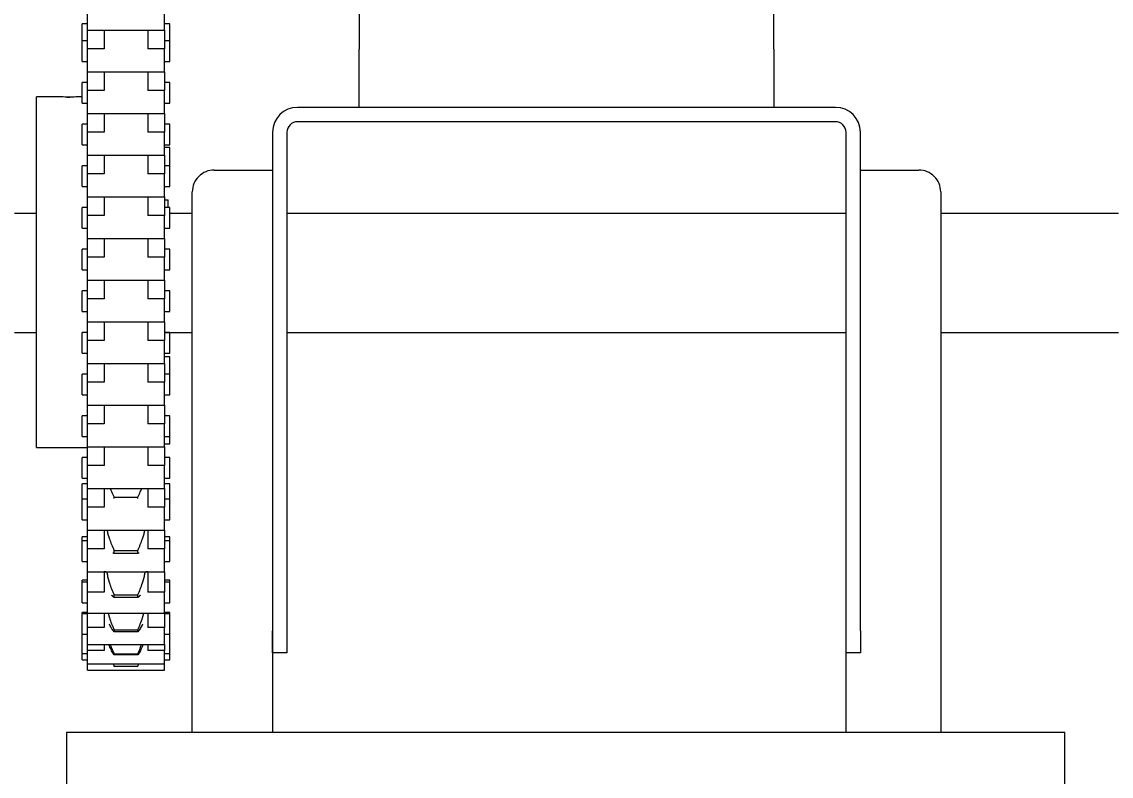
# Model space of a CAD drawing. Header units: inches. Extents: x 1 to 12.5, y 7.3 to 19.7.
# Drawn here: x 5.149 to 8.253, y 12.376 to 14.527 of the extents above; entities that cross this region are included whole.
import ezdxf

# ---------------------------------------------------------------- set-up
doc = ezdxf.new("R2010")
doc.units = ezdxf.units.IN
doc.header["$MEASUREMENT"] = 0
doc.header["$PDSIZE"] = -1
doc.layers.add('DIM', color=1, linetype='Continuous')
doc.styles.add('SLDTEXTSTYLE0', font='ARIAL.TTF', dxfattribs={"width": 0.7})
doc.dimstyles.new('SLDDIMSTYLE0', dxfattribs={"dimtxt": 0.125, "dimasz": 0.15, "dimexe": 0, "dimexo": 0.0625, "dimgap": 0.03125, "dimtad": 0, "dimtih": 1, "dimtoh": 1, "dimdec": 3, "dimlfac": 4, "dimrnd": 1e-09, "dimzin": 12, "dimdsep": 46, "dimtxsty": 'SLDTEXTSTYLE0', "dimsah": 1, "dimcen": 0.09, "dimadec": 0, "dimazin": 0, "dimtfac": 1, "dimtdec": 3, "dimtofl": 0, "dimtmove": 0, "dimatfit": 3, "dimfxl": 0, "dimtolj": 1, "dimtzin": 12, "dimarcsym": 0})

# ---------------------------------------------------------------- blocks, each defined once
blk = doc.blocks.new('*D8')
at = {"color": 0, "linetype": 'ByBlock', "lineweight": -2}
for p, q in [((4.7014, 13.9999), (4.7014, 19.4123)), ((4.8514, 19.4123), (6.2126, 19.4123)), ((8.5514, 19.4123), (7.1902, 19.4123)), ((8.7014, 14.0274), (8.7014, 19.4123))]:
    blk.add_line(p, q, dxfattribs=at)
at = {"color": 0, "linetype": 'ByBlock'}
for points in [[(4.7014, 19.4123), (4.8514, 19.3873), (4.8514, 19.4373)], [(8.7014, 19.4123), (8.5514, 19.3873), (8.5514, 19.4373)]]:
    blk.add_solid(points, dxfattribs=at)
at = {"layer": 'DEFPOINTS', "color": 0, "linetype": 'ByBlock'}
for p in [(4.7014, 13.9374), (8.7014, 13.9649)]:
    blk.add_point(p, dxfattribs=at)
at = {"color": 0, "linetype": 'ByBlock', "insert": (6.7014, 19.4123), "char_height": 0.125, "attachment_point": 5, "style": 'SLDTEXTSTYLE0'}
blk.add_mtext('16\\PSHAFT LENGTH', dxfattribs=at)

msp = doc.modelspace()

# ---------------------------------------------------------------- linework, layer by layer
at = {"color": 7, "linetype": 'Continuous', "lineweight": 15}
for p, q in [((6.110869, 15.436756), (6.110869, 14.448232)), ((7.29187, 14.448232), (7.29187, 15.436756)), ((5.33687, 14.503075), (5.33687, 14.568312)), ((5.55587, 14.503075), (5.55587, 14.568312)), ((5.321371, 14.472186), (5.321371, 14.520731)), ((5.33687, 14.449548), (5.33687, 14.503075)), ((5.383869, 14.503075), (5.383869, 14.449548)), ((5.388869, 14.503075), (5.388869, 14.501561)), ((5.50362, 14.501561), (5.50362, 14.503075)), ((5.50887, 14.503075), (5.50887, 14.449548)), ((5.55587, 14.503075), (5.55587, 14.449548)), ((5.57137, 14.472186), (5.57137, 14.520731)), ((5.321371, 14.413684), (5.321371, 14.472186)), ((5.57137, 14.413684), (5.57137, 14.472186)), ((5.383869, 14.449548), (5.33687, 14.449548)), ((5.33687, 14.384312), (5.33687, 14.449548)), ((5.55587, 14.449548), (5.50887, 14.449548)), ((5.55587, 14.384312), (5.55587, 14.449548)), ((6.110869, 14.282733), (6.110869, 14.448232)), ((6.110869, 14.282733), (6.110869, 14.448232)), ((7.29187, 14.448232), (7.29187, 14.282733)), ((7.29187, 14.448232), (7.29187, 14.282733)), ((5.33687, 14.330782), (5.33687, 14.384312)), ((5.383869, 14.384312), (5.383869, 14.330782)), ((5.388869, 14.382756), (5.388869, 14.384312)), ((5.50362, 14.382756), (5.50362, 14.384312)), ((5.50887, 14.384312), (5.50887, 14.330782)), ((5.55587, 14.384312), (5.55587, 14.330782)), ((5.321371, 14.294921), (5.321371, 14.35342)), ((5.57137, 14.294921), (5.57137, 14.35342)), ((5.191121, 13.812982), (5.191121, 14.312981)), ((5.383869, 14.330782), (5.33687, 14.330782)), ((5.33687, 14.265546), (5.33687, 14.330782)), ((5.55587, 14.330782), (5.50887, 14.330782)), ((5.55587, 14.265546), (5.55587, 14.330782)), ((5.57137, 14.294879), (5.57137, 14.294921)), ((7.467769, 14.282733), (5.93497, 14.282733)), ((5.33687, 14.212019), (5.33687, 14.265546)), ((5.383869, 14.265546), (5.383869, 14.212019)), ((5.50887, 14.265546), (5.50887, 14.212019)), ((5.55587, 14.265546), (5.55587, 14.212019)), ((5.321371, 14.176158), (5.321371, 14.234657)), ((5.57137, 14.176158), (5.57137, 14.234657)), ((7.467769, 14.241631), (5.93497, 14.241631)), ((5.383869, 14.212019), (5.33687, 14.212019)), ((5.33687, 14.146782), (5.33687, 14.212019)), ((5.55587, 14.212019), (5.50887, 14.212019)), ((5.55587, 14.146782), (5.55587, 14.212019)), ((5.863869, 14.211632), (5.863869, 12.500481)), ((5.904971, 14.211632), (5.904971, 12.790232)), ((7.497771, 12.500481), (7.497771, 14.211632)), ((7.53887, 12.790232), (7.53887, 14.211632)), ((5.57137, 14.115894), (5.57137, 14.168139)), ((5.33687, 14.093256), (5.33687, 14.146782)), ((5.383869, 14.146782), (5.383869, 14.093256)), ((5.388869, 14.146782), (5.388869, 14.145269)), ((5.50362, 14.145269), (5.50362, 14.146782)), ((5.50887, 14.146782), (5.50887, 14.093256)), ((5.55587, 14.146782), (5.55587, 14.093256)), ((5.321371, 14.057394), (5.321371, 14.115894)), ((5.383869, 14.093256), (5.33687, 14.093256)), ((5.33687, 14.028019), (5.33687, 14.093256)), ((5.55587, 14.093256), (5.50887, 14.093256)), ((5.55587, 14.028019), (5.55587, 14.093256)), ((5.57137, 14.057394), (5.57137, 14.115894)), ((5.697769, 14.104081), (5.792771, 14.104081)), ((5.792771, 14.104081), (5.863869, 14.104081)), ((7.53887, 14.104081), (7.609971, 14.104081)), ((7.609971, 14.104081), (7.70497, 14.104081)), ((5.635269, 12.500481), (5.635269, 14.041583)), ((7.76747, 14.041583), (7.76747, 12.500481)), ((5.33687, 13.974492), (5.33687, 14.028019)), ((5.383869, 14.028019), (5.383869, 13.974492)), ((5.388869, 14.028019), (5.388869, 14.026505)), ((5.50362, 14.026505), (5.50362, 14.028019)), ((5.50887, 14.028019), (5.50887, 13.974492)), ((5.55587, 14.028019), (5.55587, 13.974492)), ((5.55587, 14.019482), (5.566121, 14.019482)), ((5.566121, 13.99713), (5.566121, 14.019482)), ((5.191121, 13.980359), (5.128744, 13.980359)), ((5.321371, 13.938631), (5.321371, 13.99713)), ((5.383869, 13.974492), (5.33687, 13.974492)), ((5.33687, 13.909256), (5.33687, 13.974492)), ((5.55587, 13.974492), (5.50887, 13.974492)), ((5.55587, 13.909256), (5.55587, 13.974492)), ((5.57137, 13.938631), (5.57137, 13.99713)), ((5.635269, 13.980359), (5.57137, 13.980359)), ((7.497771, 13.980359), (5.904971, 13.980359)), ((8.273995, 13.980359), (7.76747, 13.980359)), ((5.33687, 13.855729), (5.33687, 13.909256)), ((5.383869, 13.909256), (5.383869, 13.855729)), ((5.50887, 13.909256), (5.50887, 13.855729)), ((5.55587, 13.909256), (5.55587, 13.855729)), ((5.321371, 13.819865), (5.321371, 13.878367)), ((5.57137, 13.819865), (5.57137, 13.878367)), ((5.383869, 13.855729), (5.33687, 13.855729)), ((5.33687, 13.79049), (5.33687, 13.855729)), ((5.55587, 13.855729), (5.50887, 13.855729)), ((5.55587, 13.79049), (5.55587, 13.855729)), ((5.191121, 13.312981), (5.191121, 13.812982)), ((5.33687, 13.736963), (5.33687, 13.79049)), ((5.383869, 13.79049), (5.383869, 13.736963)), ((5.388869, 13.79049), (5.388869, 13.788976)), ((5.50362, 13.788976), (5.50362, 13.79049)), ((5.50887, 13.79049), (5.50887, 13.736963)), ((5.55587, 13.79049), (5.55587, 13.736963)), ((5.321371, 13.701102), (5.321371, 13.759601)), ((5.57137, 13.701102), (5.57137, 13.759601)), ((5.383869, 13.736963), (5.33687, 13.736963)), ((5.33687, 13.671726), (5.33687, 13.736963)), ((5.55587, 13.736963), (5.50887, 13.736963)), ((5.55587, 13.671726), (5.55587, 13.736963)), ((5.33687, 13.618199), (5.33687, 13.671726)), ((5.383869, 13.671726), (5.383869, 13.618199)), ((5.388869, 13.671726), (5.388869, 13.670213)), ((5.50362, 13.670213), (5.50362, 13.671726)), ((5.50887, 13.671726), (5.50887, 13.618199)), ((5.55587, 13.671726), (5.55587, 13.618199)), ((5.321371, 13.582338), (5.321371, 13.640838)), ((5.57137, 13.582338), (5.57137, 13.640838)), ((5.383869, 13.618199), (5.33687, 13.618199)), ((5.33687, 13.552963), (5.33687, 13.618199)), ((5.55587, 13.618199), (5.50887, 13.618199)), ((5.55587, 13.552963), (5.55587, 13.618199)), ((5.57137, 13.522074), (5.57137, 13.571673)), ((5.33687, 13.499436), (5.33687, 13.552963)), ((5.383869, 13.552963), (5.383869, 13.499436)), ((5.50887, 13.552963), (5.50887, 13.499436)), ((5.55587, 13.552963), (5.55587, 13.499436)), ((5.321371, 13.463575), (5.321371, 13.522074)), ((5.57137, 13.463575), (5.57137, 13.522074)), ((5.383869, 13.499436), (5.33687, 13.499436)), ((5.33687, 13.434199), (5.33687, 13.499436)), ((5.55587, 13.499436), (5.50887, 13.499436)), ((5.55587, 13.434199), (5.55587, 13.499436)), ((5.33687, 13.380673), (5.33687, 13.434199)), ((5.383869, 13.434199), (5.383869, 13.380673)), ((5.388869, 13.434199), (5.388869, 13.432686)), ((5.50362, 13.432686), (5.50362, 13.434199)), ((5.50887, 13.434199), (5.50887, 13.380673)), ((5.55587, 13.434199), (5.55587, 13.380673)), ((5.321371, 13.344809), (5.321371, 13.403311)), ((5.383869, 13.380673), (5.33687, 13.380673)), ((5.33687, 13.315436), (5.33687, 13.380673)), ((5.55587, 13.380673), (5.50887, 13.380673)), ((5.55587, 13.315436), (5.55587, 13.380673)), ((5.57137, 13.344809), (5.57137, 13.403311)), ((5.57137, 13.323994), (5.57137, 13.344809)), ((5.33687, 13.261909), (5.33687, 13.315436)), ((5.383869, 13.315436), (5.383869, 13.261909)), ((5.388869, 13.315436), (5.388869, 13.31392)), ((5.50362, 13.31392), (5.50362, 13.315436)), ((5.50887, 13.315436), (5.50887, 13.261909)), ((5.55587, 13.315436), (5.55587, 13.261909)), ((5.321371, 13.226045), (5.321371, 13.284547)), ((5.383869, 13.261909), (5.33687, 13.261909)), ((5.33687, 13.19667), (5.33687, 13.261909)), ((5.55587, 13.261909), (5.50887, 13.261909)), ((5.55587, 13.19667), (5.55587, 13.261909)), ((5.57137, 13.226045), (5.57137, 13.284547)), ((5.321371, 13.165781), (5.321371, 13.209413)), ((5.33687, 13.143143), (5.33687, 13.19667)), ((5.383869, 13.19667), (5.383869, 13.143143)), ((5.388869, 13.195157), (5.388869, 13.19667)), ((5.50362, 13.195157), (5.50362, 13.19667)), ((5.50887, 13.19667), (5.50887, 13.143143)), ((5.55587, 13.19667), (5.55587, 13.143143)), ((5.57137, 13.165781), (5.57137, 13.209413)), ((5.321371, 13.107282), (5.321371, 13.165781)), ((5.412371, 13.168288), (5.412371, 13.171423)), ((5.412371, 13.171423), (5.480121, 13.171423)), ((5.480121, 13.168288), (5.480121, 13.171423)), ((5.57137, 13.107282), (5.57137, 13.165781)), ((5.383869, 13.143143), (5.33687, 13.143143)), ((5.33687, 13.077907), (5.33687, 13.143143)), ((5.55587, 13.143143), (5.50887, 13.143143)), ((5.55587, 13.077907), (5.55587, 13.143143)), ((5.33687, 13.02438), (5.33687, 13.077907)), ((5.383869, 13.077907), (5.383869, 13.02438)), ((5.388869, 13.076393), (5.388869, 13.077907)), ((5.50362, 13.076393), (5.50362, 13.077907)), ((5.50887, 13.077907), (5.50887, 13.02438)), ((5.55587, 13.077907), (5.55587, 13.02438)), ((5.321371, 13.047018), (5.321371, 13.058481)), ((5.321371, 12.988519), (5.321371, 13.047018)), ((5.57137, 13.047018), (5.57137, 13.058481)), ((5.57137, 12.988519), (5.57137, 13.047018)), ((5.383869, 13.02438), (5.33687, 13.02438)), ((5.33687, 12.959143), (5.33687, 13.02438)), ((5.412371, 13.010915), (5.412371, 13.0201)), ((5.412371, 13.0201), (5.480121, 13.0201)), ((5.480121, 13.010915), (5.412371, 13.010915)), ((5.480121, 13.010915), (5.480121, 13.0201)), ((5.55587, 13.02438), (5.50887, 13.02438)), ((5.55587, 12.959143), (5.55587, 13.02438)), ((5.33687, 12.949053), (5.33687, 12.959143)), ((5.33687, 12.90116), (5.33687, 12.949053)), ((5.383869, 12.959143), (5.383869, 12.949053)), ((5.383869, 12.949053), (5.383869, 12.90116)), ((5.388869, 12.957496), (5.388869, 12.958735)), ((5.50362, 12.957496), (5.50362, 12.958735)), ((5.50887, 12.959143), (5.50887, 12.949053)), ((5.50887, 12.949053), (5.50887, 12.90116)), ((5.55587, 12.959143), (5.55587, 12.949053)), ((5.55587, 12.949053), (5.55587, 12.90116)), ((5.321371, 12.929362), (5.321371, 12.934987)), ((5.321371, 12.875286), (5.321371, 12.929362)), ((5.57137, 12.929362), (5.57137, 12.934987)), ((5.57137, 12.875286), (5.57137, 12.929362)), ((5.383869, 12.90116), (5.33687, 12.90116)), ((5.33687, 12.841485), (5.33687, 12.90116)), ((5.412371, 12.892867), (5.480121, 12.892867)), ((5.412371, 12.885419), (5.412371, 12.892867)), ((5.480121, 12.885419), (5.412371, 12.885419)), ((5.480121, 12.885419), (5.480121, 12.892867)), ((5.55587, 12.90116), (5.50887, 12.90116)), ((5.55587, 12.841485), (5.55587, 12.90116)), ((5.321371, 12.87086), (5.321371, 12.875286)), ((5.57137, 12.87086), (5.57137, 12.875286)), ((5.321371, 12.83939), (5.321371, 12.843252)), ((5.321371, 12.782866), (5.321371, 12.83939)), ((5.33687, 12.80025), (5.33687, 12.841485)), ((5.383869, 12.841485), (5.383869, 12.80025)), ((5.50887, 12.841485), (5.50887, 12.80025)), ((5.55587, 12.841485), (5.55587, 12.80025)), ((5.57137, 12.83939), (5.57137, 12.843252)), ((5.57137, 12.782866), (5.57137, 12.83939)), ((5.383869, 12.80025), (5.33687, 12.80025)), ((5.33687, 12.751513), (5.33687, 12.80025)), ((5.412371, 12.788104), (5.412371, 12.793593)), ((5.412371, 12.793593), (5.480121, 12.793593)), ((5.480121, 12.788104), (5.412371, 12.788104)), ((5.480121, 12.788104), (5.480121, 12.793593)), ((5.55587, 12.80025), (5.50887, 12.80025)), ((5.55587, 12.751513), (5.55587, 12.80025)), ((5.863869, 12.727732), (5.863869, 12.790232)), ((5.904971, 12.790232), (5.904971, 12.727732)), ((7.53887, 12.790232), (7.53887, 12.727732)), ((5.321371, 12.780888), (5.321371, 12.782866)), ((5.321371, 12.726021), (5.321371, 12.780888)), ((5.57137, 12.780888), (5.57137, 12.782866)), ((5.57137, 12.726021), (5.57137, 12.780888)), ((5.321371, 12.70818), (5.321371, 12.726021)), ((5.33687, 12.734793), (5.33687, 12.751513)), ((5.383869, 12.734793), (5.33687, 12.734793)), ((5.33687, 12.696646), (5.33687, 12.734793)), ((5.383869, 12.751513), (5.383869, 12.734793)), ((5.50887, 12.751513), (5.50887, 12.734793)), ((5.55587, 12.734793), (5.50887, 12.734793)), ((5.55587, 12.751513), (5.55587, 12.734793)), ((5.55587, 12.696646), (5.55587, 12.734793)), ((5.57137, 12.70818), (5.57137, 12.726021)), ((5.904971, 12.727732), (5.863869, 12.727732)), ((7.53887, 12.727732), (7.497771, 12.727732)), ((5.33687, 12.678804), (5.33687, 12.696646)), ((5.412371, 12.721931), (5.412371, 12.725291)), ((5.412371, 12.725291), (5.480121, 12.725291)), ((5.480121, 12.721931), (5.412371, 12.721931)), ((5.480121, 12.721931), (5.480121, 12.725291)), ((5.55587, 12.678804), (5.55587, 12.696646)), ((5.412371, 12.688909), (5.412371, 12.69004)), ((5.412371, 12.69004), (5.480121, 12.69004)), ((5.480121, 12.688909), (5.412371, 12.688909)), ((5.480121, 12.688909), (5.480121, 12.69004)), ((5.277146, 12.500481), (5.277146, 10.632396)), ((5.339644, 12.500481), (5.277146, 12.500481)), ((8.120895, 12.500481), (5.339644, 12.500481)), ((8.120895, 10.619189), (8.120895, 12.500481))]:
    msp.add_line(p, q, dxfattribs=at)
for centre, radius, start, end in [((5.934975, 14.211627), 0.071106, 90.004057, 179.995943), ((7.467768, 14.211631), 0.071102, 0.000829, 89.999171), ((5.934967, 14.211635), 0.029997, 89.994692, 180.005308), ((7.46777, 14.211631), 0.030001, 0.002342, 90.002139), ((5.697766, 14.041584), 0.062497, 89.99693, 180.000919), ((7.704973, 14.041584), 0.062497, 359.999081, 90.00307)]:
    msp.add_arc(centre, radius, start, end, dxfattribs=at)
for points in [[(5.33687, 14.520731), (5.321371, 14.520731)], [(5.33687, 14.503075), (5.55587, 14.503075)], [(5.50887, 14.501561), (5.383869, 14.501561)], [(5.57137, 14.520731), (5.55587, 14.520731)], [(5.33687, 14.472186), (5.321371, 14.472186)], [(5.57137, 14.472186), (5.55587, 14.472186)], [(5.321371, 14.413684), (5.33687, 14.413684)], [(5.55587, 14.413684), (5.57137, 14.413684)], [(5.33687, 14.384312), (5.55587, 14.384312)], [(5.50887, 14.382796), (5.383869, 14.382796)], [(5.33687, 14.35342), (5.321371, 14.35342)], [(5.57137, 14.35342), (5.55587, 14.35342)], [(5.252785, 14.312981), (5.191121, 14.312981)], [(5.284869, 14.311948), (5.286605, 14.311967)], [(5.321371, 14.312981), (5.316584, 14.312981)], [(5.321371, 14.294921), (5.33687, 14.294921)], [(5.55587, 14.294921), (5.57137, 14.294921)], [(5.55587, 14.294879), (5.57137, 14.294879)], [(5.33687, 14.265546), (5.55587, 14.265546)], [(5.50887, 14.264032), (5.383869, 14.264032)], [(5.403332, 14.265546), (5.402576, 14.264032)], [(5.489913, 14.264032), (5.489158, 14.265546)], [(5.50362, 14.265506), (5.50887, 14.265506)], [(5.33687, 14.234657), (5.321371, 14.234657)], [(5.57137, 14.234657), (5.55587, 14.234657)], [(5.321371, 14.176158), (5.33687, 14.176158)], [(5.55587, 14.176158), (5.57137, 14.176158)], [(5.57137, 14.168139), (5.55587, 14.168139)], [(5.33687, 14.146782), (5.55587, 14.146782)], [(5.50887, 14.145269), (5.383869, 14.145269)], [(5.33687, 14.115894), (5.321371, 14.115894)], [(5.57137, 14.115894), (5.55587, 14.115894)], [(5.321371, 14.057394), (5.33687, 14.057394)], [(5.55587, 14.057394), (5.57137, 14.057394)], [(5.33687, 14.028019), (5.55587, 14.028019)], [(5.50887, 14.026505), (5.383869, 14.026505)], [(5.33687, 13.99713), (5.321371, 13.99713)], [(5.57137, 13.99713), (5.55587, 13.99713)], [(5.321371, 13.938631), (5.33687, 13.938631)], [(5.55587, 13.938631), (5.57137, 13.938631)], [(5.33687, 13.909256), (5.55587, 13.909256)], [(5.50887, 13.907742), (5.383869, 13.907742)], [(5.33687, 13.878367), (5.321371, 13.878367)], [(5.57137, 13.878367), (5.55587, 13.878367)], [(5.321371, 13.819865), (5.33687, 13.819865)], [(5.55587, 13.819865), (5.57137, 13.819865)], [(5.33687, 13.79049), (5.55587, 13.79049)], [(5.50887, 13.788976), (5.383869, 13.788976)], [(5.33687, 13.759601), (5.321371, 13.759601)], [(5.57137, 13.759601), (5.55587, 13.759601)], [(5.321371, 13.701102), (5.33687, 13.701102)], [(5.55587, 13.701102), (5.57137, 13.701102)], [(5.33687, 13.671726), (5.55587, 13.671726)], [(5.50887, 13.670213), (5.383869, 13.670213)], [(5.128744, 13.641107), (5.191121, 13.641107)], [(5.33687, 13.640838), (5.321371, 13.640838)], [(5.55587, 13.641107), (5.635269, 13.641107)], [(5.57137, 13.640838), (5.55587, 13.640838)], [(5.904971, 13.641107), (7.497771, 13.641107)], [(7.76747, 13.641107), (8.273995, 13.641107)], [(5.321371, 13.582338), (5.33687, 13.582338)], [(5.55587, 13.582338), (5.57137, 13.582338)], [(5.57137, 13.571673), (5.55587, 13.571673)], [(5.33687, 13.552963), (5.55587, 13.552963)], [(5.50887, 13.551449), (5.383869, 13.551449)], [(5.397381, 13.552963), (5.398207, 13.551449)], [(5.494283, 13.551449), (5.495111, 13.552963)], [(5.33687, 13.522074), (5.321371, 13.522074)], [(5.57137, 13.522074), (5.55587, 13.522074)], [(5.321371, 13.463575), (5.33687, 13.463575)], [(5.55587, 13.463575), (5.57137, 13.463575)], [(5.33687, 13.434199), (5.55587, 13.434199)], [(5.50887, 13.432686), (5.383869, 13.432686)], [(5.33687, 13.403311), (5.321371, 13.403311)], [(5.57137, 13.403311), (5.55587, 13.403311)], [(5.321371, 13.344809), (5.33687, 13.344809)], [(5.55587, 13.344809), (5.57137, 13.344809)], [(5.55587, 13.323994), (5.57137, 13.323994)], [(5.191121, 13.312981), (5.33687, 13.312981)], [(5.33687, 13.315436), (5.55587, 13.315436)], [(5.50887, 13.31392), (5.383869, 13.31392)], [(5.33687, 13.284547), (5.321371, 13.284547)], [(5.57137, 13.284547), (5.55587, 13.284547)], [(5.321371, 13.226045), (5.33687, 13.226045)], [(5.55587, 13.226045), (5.57137, 13.226045)], [(5.33687, 13.209413), (5.321371, 13.209413)], [(5.33687, 13.19667), (5.55587, 13.19667)], [(5.39253, 13.195157), (5.383869, 13.195157)], [(5.50887, 13.195157), (5.499959, 13.195157)], [(5.57137, 13.209413), (5.55587, 13.209413)], [(5.33687, 13.165781), (5.321371, 13.165781)], [(5.57137, 13.165781), (5.55587, 13.165781)], [(5.321371, 13.107282), (5.33687, 13.107282)], [(5.55587, 13.107282), (5.57137, 13.107282)], [(5.33687, 13.077907), (5.55587, 13.077907)], [(5.388874, 13.076393), (5.383869, 13.076393)], [(5.392389, 13.077907), (5.394471, 13.067159)], [(5.498019, 13.067159), (5.500124, 13.077907)], [(5.50887, 13.076393), (5.503615, 13.076393)], [(5.33687, 13.058481), (5.321371, 13.058481)], [(5.33687, 13.047018), (5.321371, 13.047018)], [(5.394471, 13.067159), (5.399026, 13.052798)], [(5.493464, 13.052798), (5.498019, 13.067159)], [(5.57137, 13.058481), (5.55587, 13.058481)], [(5.57137, 13.047018), (5.55587, 13.047018)], [(5.412371, 13.010915), (5.409541, 13.012569)], [(5.482944, 13.012588), (5.480121, 13.010915)], [(5.321371, 12.988519), (5.33687, 12.988519)], [(5.55587, 12.988519), (5.57137, 12.988519)], [(5.33687, 12.959143), (5.55587, 12.959143)], [(5.388869, 12.958735), (5.383869, 12.958735)], [(5.391474, 12.959143), (5.394471, 12.94263)], [(5.498019, 12.94263), (5.501046, 12.959143)], [(5.50887, 12.958735), (5.50362, 12.958735)], [(5.33687, 12.934987), (5.321371, 12.934987)], [(5.33687, 12.929362), (5.321371, 12.929362)], [(5.394471, 12.94263), (5.399026, 12.927058)], [(5.493464, 12.927058), (5.498019, 12.94263)], [(5.57137, 12.934987), (5.55587, 12.934987)], [(5.57137, 12.929362), (5.55587, 12.929362)], [(5.412371, 12.885419), (5.405789, 12.891896)], [(5.486691, 12.89194), (5.480121, 12.885419)], [(5.321371, 12.87086), (5.33687, 12.87086)], [(5.55587, 12.87086), (5.57137, 12.87086)], [(5.33687, 12.843252), (5.321371, 12.843252)], [(5.33687, 12.83939), (5.321371, 12.83939)], [(5.33687, 12.841485), (5.55587, 12.841485)], [(5.395325, 12.841485), (5.399026, 12.828236)], [(5.493464, 12.828236), (5.497165, 12.841485)], [(5.57137, 12.843252), (5.55587, 12.843252)], [(5.57137, 12.83939), (5.55587, 12.83939)], [(5.321371, 12.780888), (5.33687, 12.780888)], [(5.55587, 12.780888), (5.57137, 12.780888)], [(5.321371, 12.726021), (5.33687, 12.726021)], [(5.33687, 12.751513), (5.55587, 12.751513)], [(5.399026, 12.748197), (5.39797, 12.751513)], [(5.49452, 12.751513), (5.493464, 12.748197)], [(5.55587, 12.726021), (5.57137, 12.726021)], [(5.321371, 12.70818), (5.33687, 12.70818)], [(5.33687, 12.696646), (5.55587, 12.696646)], [(5.409349, 12.696646), (5.412371, 12.69004)], [(5.480121, 12.69004), (5.48315, 12.696646)], [(5.55587, 12.70818), (5.57137, 12.70818)], [(5.33687, 12.678804), (5.55587, 12.678804)]]:
    msp.add_open_spline(points, degree=1, dxfattribs=at)
for points, knots in [([(5.316584, 14.312955), (5.316655, 14.31296), (5.317797, 14.31304), (5.310852, 14.312589), (5.307573, 14.312468), (5.297842, 14.312073), (5.288285, 14.311928), (5.277806, 14.311961), (5.268277, 14.312197), (5.26058, 14.312526), (5.255633, 14.312799), (5.253349, 14.312943), (5.252785, 14.312978)], [0, 0, 0, 0, 0.00311269, 0.05006817, 0.14761947, 0.28502317, 0.44668848, 0.6141022, 0.76859355, 0.89316053, 0.97361134, 1, 1, 1, 1]), ([(5.277777, 14.312002), (5.277857, 14.312), (5.28022, 14.311929), (5.282584, 14.311939), (5.284869, 14.311948)], [0, 0, 0, 0, 0.033765819, 1, 1, 1, 1]), ([(5.401168, 13.19667), (5.40249, 13.19358), (5.406112, 13.185114), (5.40994, 13.17674), (5.412371, 13.171423)], [0, 0, 0, 0, 0.365085269, 1, 1, 1, 1]), ([(5.480121, 13.171423), (5.482477, 13.17658), (5.486302, 13.184954), (5.489926, 13.193418), (5.491319, 13.19667)], [0, 0, 0, 0, 0.615756359, 1, 1, 1, 1]), ([(5.399026, 13.052798), (5.401035, 13.047546), (5.405243, 13.036549), (5.409925, 13.025745), (5.412371, 13.0201)], [0, 0, 0, 0, 0.477534218, 1, 1, 1, 1]), ([(5.480121, 13.0201), (5.482491, 13.025571), (5.487171, 13.036376), (5.491384, 13.047371), (5.493464, 13.052798)], [0, 0, 0, 0, 0.50642759, 1, 1, 1, 1]), ([(5.399026, 12.927058), (5.401018, 12.921464), (5.405125, 12.909934), (5.409908, 12.898668), (5.412371, 12.892867)], [0, 0, 0, 0, 0.48516411, 1, 1, 1, 1]), ([(5.480121, 12.892867), (5.482507, 12.898487), (5.48729, 12.909753), (5.491403, 12.92128), (5.493464, 12.927058)], [0, 0, 0, 0, 0.498813638, 1, 1, 1, 1]), ([(5.399026, 12.828236), (5.401001, 12.822469), (5.405015, 12.810754), (5.409894, 12.799372), (5.412371, 12.793593)], [0, 0, 0, 0, 0.4922471, 1, 1, 1, 1]), ([(5.480121, 12.793593), (5.48252, 12.799189), (5.4874, 12.810571), (5.49142, 12.822283), (5.493464, 12.828236)], [0, 0, 0, 0, 0.4917399, 1, 1, 1, 1]), ([(5.412371, 12.788104), (5.409914, 12.791182), (5.404535, 12.797923), (5.400965, 12.805781), (5.399026, 12.81005)], [0, 0, 0, 0, 0.45673609, 1, 1, 1, 1]), ([(5.493464, 12.81005), (5.491586, 12.805905), (5.488024, 12.798046), (5.482657, 12.791295), (5.480121, 12.788104)], [0, 0, 0, 0, 0.52732466, 1, 1, 1, 1]), ([(5.412371, 12.721931), (5.409924, 12.725794), (5.404648, 12.734124), (5.400988, 12.743285), (5.399026, 12.748197)], [0, 0, 0, 0, 0.46376945, 1, 1, 1, 1]), ([(5.401818, 12.751513), (5.402899, 12.748375), (5.405971, 12.739459), (5.409854, 12.730862), (5.412371, 12.725291)], [0, 0, 0, 0, 0.351989, 1, 1, 1, 1]), ([(5.480121, 12.725291), (5.482557, 12.730684), (5.48644, 12.739279), (5.489516, 12.748192), (5.490662, 12.751513)], [0, 0, 0, 0, 0.62736808, 1, 1, 1, 1]), ([(5.493464, 12.748197), (5.491564, 12.74343), (5.487912, 12.734268), (5.482647, 12.725931), (5.480121, 12.721931)], [0, 0, 0, 0, 0.52028181, 1, 1, 1, 1])]:
    msp.add_open_spline(points, degree=3, knots=knots, dxfattribs=at)

# ---------------------------------------------------------------- dimensions: what is measured, and where the dimension line sits
at = {"layer": 'DIM'}
dim = msp.add_linear_dim(base=(8.70137, 19.412297), p1=(4.70137, 13.937356), p2=(8.70137, 13.964915), text='<>\\PSHAFT LENGTH', dimstyle='SLDDIMSTYLE0', override={"dimdec": 4, "dimlunit": 5, "dimfrac": 2}, dxfattribs=at)
dim.commit()
dim.dimension.update_dxf_attribs({"geometry": '*D8', "text_midpoint": (6.70137, 19.412297)})

doc.saveas('drawing.dxf')
